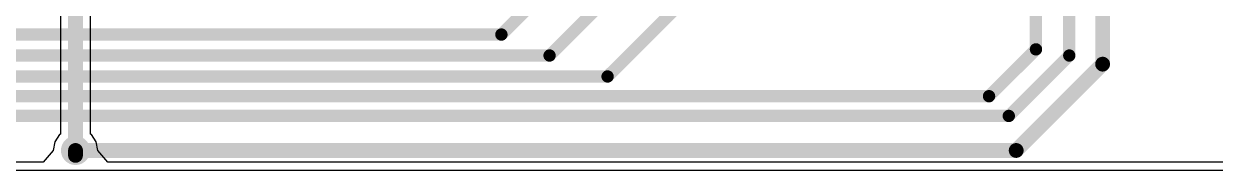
# Model space of a CAD drawing. Header units: millimetres. Extents: x -0.15 to 3.79, y -0.54 to 3.26.
# Drawn here: x 1.452 to 2.417, y 1.836 to 1.955 of the extents above; entities that cross this region are included whole.
import ezdxf

# ---------------------------------------------------------------- set-up
doc = ezdxf.new("R2010")
doc.units = ezdxf.units.MM
doc.header["$MEASUREMENT"] = 0
for name, color, linetype in [('BottomLayer', 5, 'Continuous'), ('BottomSolder', 6, 'Continuous'), ('TopLayer', 1, 'Continuous'), ('TopSolder', 216, 'Continuous'), ('ViaHoleLayer', 16, 'Continuous')]:
    doc.layers.add(name, color=color, linetype=linetype)

msp = doc.modelspace()

# ---------------------------------------------------------------- hatches: boundary and pattern name
at = {"layer": 'BottomLayer'}
h = msp.add_hatch(color=5, dxfattribs=at)
edge = h.paths.add_edge_path()
edge.add_arc((1.494, 1.852), 0.01181, 0, 360)
at = {"layer": 'BottomSolder'}
h = msp.add_hatch(color=6, dxfattribs=at)
edge = h.paths.add_edge_path()
edge.add_arc((1.494, 1.852), 0.00591, 0, 360)
at = {"layer": 'TopLayer'}
h = msp.add_hatch(color=1, dxfattribs=at)
edge = h.paths.add_edge_path()
edge.add_arc((1.494, 1.852), 0.01181, 0, 360)
at = {"layer": 'TopSolder'}
h = msp.add_hatch(color=216, dxfattribs=at)
edge = h.paths.add_edge_path()
edge.add_arc((1.494, 1.852), 0.00591, 0, 360)
at = {"layer": 'ViaHoleLayer'}
h = msp.add_hatch(color=16, dxfattribs=at)
edge = h.paths.add_edge_path()
edge.add_arc((1.494, 1.852), 0.00591, 0, 360)

# ---------------------------------------------------------------- linework, layer by layer
at = {"layer": 'BottomLayer'}
for p, q in [((1.48176, 2.30275), (1.48176, 1.86525)), ((1.50624, 1.86525), (1.50624, 2.30275)), ((1.48116, 1.86484), (1.47722, 1.85895)), ((1.48176, 1.86525), (1.48116, 1.86484)), ((1.50684, 1.86484), (1.50624, 1.86525)), ((1.51078, 1.85895), (1.50684, 1.86484)), ((1.47722, 1.85895), (1.47584, 1.852)), ((1.51216, 1.852), (1.51078, 1.85895)), ((1.47584, 1.852), (1.46782, 1.84249)), ((1.52018, 1.84249), (1.51216, 1.852)), ((1.46782, 1.84249), (0.928, 1.84249)), ((0.928, 1.836), (2.75415, 1.836)), ((2.75415, 1.84249), (1.52018, 1.84249))]:
    msp.add_line(p, q, dxfattribs=at)
at = {"layer": 'BottomLayer', "const_width": 0.012}
for points in [[(1.494, 1.852), (1.494, 2.316)], [(1.494, 1.848), (1.494, 1.852)]]:
    msp.add_lwpolyline(points, dxfattribs=at)
at = {"layer": 'BottomLayer', "const_width": 0.006}
for points in [[(1.491, 1.852, 1), (1.497, 1.852, 1)], [(1.491, 1.852, 1), (1.497, 1.852, 1)], [(1.491, 1.848, 1), (1.497, 1.848, 1)]]:
    msp.add_lwpolyline(points, format="xyb", close=True, dxfattribs=at)
at = {"layer": 'TopLayer'}
msp.add_line((0.928, 1.836), (2.75415, 1.836), dxfattribs=at)
for points, const_width in [([(2.299, 1.929), (2.299, 2.148)], 0.01), ([(2.272, 1.934), (2.272, 2.102)], 0.01), ([(2.326, 1.922), (2.326, 2.066)], 0.012), ([(1.839, 1.946), (1.89066, 1.99766)], 0.01), ([(1.878, 1.929), (1.9412, 1.9922)], 0.01), ([(1.925, 1.912), (1.99105, 1.97805)], 0.01), ([(0.92, 1.946), (1.839, 1.946)], 0.01), ([(0.92563, 1.929), (1.878, 1.929)], 0.01), ([(2.234, 1.896), (2.272, 1.934)], 0.01), ([(2.25, 1.88), (2.299, 1.929)], 0.01), ([(2.256, 1.852), (2.326, 1.922)], 0.012), ([(0.933, 1.912), (1.925, 1.912)], 0.01), ([(0.93963, 1.896), (2.234, 1.896)], 0.01), ([(0.948, 1.88), (2.25, 1.88)], 0.01), ([(1.494, 1.852), (2.256, 1.852)], 0.012)]:
    msp.add_lwpolyline(points, dxfattribs=dict(at, const_width=const_width))
for points, const_width in [([(1.8365, 1.946, 1), (1.8415, 1.946, 1)], 0.005), ([(1.8365, 1.946, 1), (1.8415, 1.946, 1)], 0.005), ([(1.8755, 1.929, 1), (1.8805, 1.929, 1)], 0.005), ([(1.8755, 1.929, 1), (1.8805, 1.929, 1)], 0.005), ([(2.2695, 1.934, 1), (2.2745, 1.934, 1)], 0.005), ([(2.2695, 1.934, 1), (2.2745, 1.934, 1)], 0.005), ([(2.2965, 1.929, 1), (2.3015, 1.929, 1)], 0.005), ([(2.2965, 1.929, 1), (2.3015, 1.929, 1)], 0.005), ([(2.323, 1.922, 1), (2.329, 1.922, 1)], 0.006), ([(2.323, 1.922, 1), (2.329, 1.922, 1)], 0.006), ([(1.9225, 1.912, 1), (1.9275, 1.912, 1)], 0.005), ([(1.9225, 1.912, 1), (1.9275, 1.912, 1)], 0.005), ([(2.2315, 1.896, 1), (2.2365, 1.896, 1)], 0.005), ([(2.2315, 1.896, 1), (2.2365, 1.896, 1)], 0.005), ([(2.2475, 1.88, 1), (2.2525, 1.88, 1)], 0.005), ([(2.2475, 1.88, 1), (2.2525, 1.88, 1)], 0.005), ([(1.491, 1.852, 1), (1.497, 1.852, 1)], 0.006), ([(2.253, 1.852, 1), (2.259, 1.852, 1)], 0.006), ([(2.253, 1.852, 1), (2.259, 1.852, 1)], 0.006)]:
    msp.add_lwpolyline(points, format="xyb", close=True, dxfattribs=dict(at, const_width=const_width))

doc.saveas('drawing.dxf')
